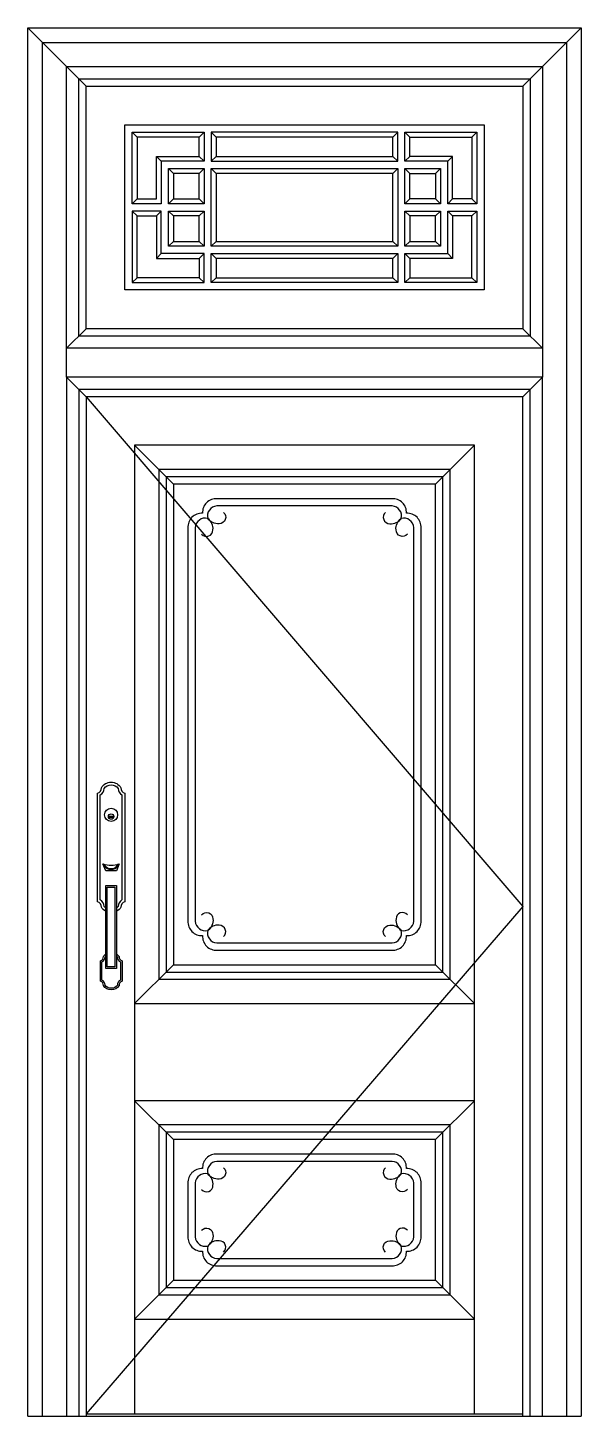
# Model space of a CAD drawing. Header units: metres. Extents: x -2345 to -1433, y 0 to 2288.
import ezdxf

# ---------------------------------------------------------------- set-up
doc = ezdxf.new("R2010")
doc.units = ezdxf.units.M
for name, color, linetype in [('2', 2, 'Continuous'), ('3', 3, 'Continuous'), ('7', 7, 'Continuous')]:
    doc.layers.add(name, color=color, linetype=linetype)

msp = doc.modelspace()

# ---------------------------------------------------------------- linework, layer by layer
at = {"layer": '2'}
msp.add_line((-2345.26, 0), (-1433.26, 0), dxfattribs=at)
at = {"layer": '3'}
for p, q in [((-2165.26, 2108), (-2173.26, 2116)), ((-2062.86, 2108), (-2054.86, 2116)), ((-2042.86, 2116), (-2034.86, 2108)), ((-1743.66, 2108), (-1735.66, 2116)), ((-1723.66, 2116), (-1715.66, 2108)), ((-1613.26, 2108), (-1605.26, 2116)), ((-2133.26, 2076), (-2125.26, 2068)), ((-2062.86, 2076), (-2054.86, 2068)), ((-2034.86, 2076), (-2042.86, 2068)), ((-1743.66, 2076), (-1735.66, 2068)), ((-1715.66, 2076), (-1723.66, 2068)), ((-1645.26, 2076), (-1653.26, 2068)), ((-2113.26, 2056), (-2105.26, 2048)), ((-2054.86, 2056), (-2062.86, 2048)), ((-2034.86, 2048), (-2042.86, 2056)), ((-1743.66, 2048), (-1735.66, 2056)), ((-1723.66, 2056), (-1715.66, 2048)), ((-1665.26, 2056), (-1673.26, 2048)), ((-2165.26, 2006), (-2173.26, 1998)), ((-2113.26, 1998), (-2105.26, 2006)), ((-2062.86, 2006), (-2054.86, 1998)), ((-1715.66, 2006), (-1723.66, 1998)), ((-1673.26, 2006), (-1665.26, 1998)), ((-1645.26, 2006), (-1653.26, 1998)), ((-1613.26, 2006), (-1605.26, 1998)), ((-2165.26, 1978), (-2173.26, 1986)), ((-2125.26, 1986), (-2133.26, 1978)), ((-2113.26, 1986), (-2105.26, 1978)), ((-2062.86, 1978), (-2054.86, 1986)), ((-1715.66, 1978), (-1723.66, 1986)), ((-1665.26, 1986), (-1673.26, 1978)), ((-1653.26, 1986), (-1645.26, 1978)), ((-1613.26, 1978), (-1605.26, 1986)), ((-1613.26, 1978), (-1605.26, 1986)), ((-2105.26, 1936), (-2113.26, 1928)), ((-2062.86, 1936), (-2054.86, 1928)), ((-2034.86, 1936), (-2042.86, 1928)), ((-1743.66, 1936), (-1735.66, 1928)), ((-1715.66, 1936), (-1723.66, 1928)), ((-1673.26, 1936), (-1665.26, 1928)), ((-2125.26, 1916), (-2133.26, 1908)), ((-2062.86, 1908), (-2054.86, 1916)), ((-2034.86, 1908), (-2042.86, 1916)), ((-1743.66, 1908), (-1735.66, 1916)), ((-1743.66, 1908), (-1735.66, 1916)), ((-1715.66, 1908), (-1723.66, 1916)), ((-1653.26, 1916), (-1645.26, 1908)), ((-2165.26, 1876), (-2173.26, 1868)), ((-2062.86, 1876), (-2054.86, 1868)), ((-2034.86, 1876), (-2042.86, 1868)), ((-1743.66, 1876), (-1735.66, 1868)), ((-1715.66, 1876), (-1723.66, 1868)), ((-1613.26, 1876), (-1605.26, 1868)), ((-1613.26, 1876), (-1605.26, 1868)), ((-2249.26, 1680), (-2281.26, 1712)), ((-1529.26, 1680), (-1497.26, 1712)), ((-2105.26, 1536), (-2169.26, 1600)), ((-1673.26, 1536), (-1609.26, 1600)), ((-2212.28, 989.05), (-2203.51, 989.05)), ((-2212.28, 987.26), (-2203.51, 987.26)), ((-2105.26, 744), (-2169.26, 680)), ((-1673.26, 744), (-1609.26, 680)), ((-2169.26, 520), (-2105.26, 455.98)), ((-1673.26, 455.98), (-1609.26, 520)), ((-2105.26, 224), (-2169.26, 160)), ((-1673.26, 224), (-1609.26, 160)), ((-2249.26, 4), (-1529.26, 4))]:
    msp.add_line(p, q, dxfattribs=at)
for points in [[(-1517.26, 2204), (-1517.26, 1780), (-2261.26, 1780), (-2261.26, 2204)], [(-2173.26, 1998), (-2173.26, 2116), (-2054.86, 2116), (-2054.86, 2068), (-2125.26, 2068), (-2125.26, 1998)], [(-2133.26, 2006), (-2133.26, 2076), (-2062.86, 2076), (-2062.86, 2108), (-2165.26, 2108), (-2165.26, 2006)], [(-2042.86, 2068), (-1735.66, 2068), (-1735.66, 2116), (-2042.86, 2116)], [(-2034.86, 2076), (-1743.66, 2076), (-1743.66, 2108), (-2034.86, 2108)], [(-1723.66, 2116), (-1605.26, 2116), (-1605.26, 1998), (-1653.26, 1998), (-1653.26, 2068), (-1723.66, 2068)], [(-1715.66, 2108), (-1613.26, 2108), (-1613.26, 2006), (-1645.26, 2006), (-1645.26, 2076), (-1715.66, 2076)], [(-2113.26, 1998), (-2113.26, 2056), (-2054.86, 2056), (-2054.86, 1998)], [(-2062.86, 2006), (-2062.86, 2048), (-2105.26, 2048), (-2105.26, 2006)], [(-2042.86, 2056), (-1735.66, 2056), (-1735.66, 1928), (-2042.86, 1928)], [(-2034.86, 1936), (-1743.66, 1936), (-1743.66, 2048), (-2034.86, 2048)], [(-1723.66, 2056), (-1665.26, 2056), (-1665.26, 1998), (-1723.66, 1998)], [(-1715.66, 2048), (-1673.26, 2048), (-1673.26, 2006), (-1715.66, 2006)], [(-2173.26, 1986), (-2173.26, 1868), (-2054.86, 1868), (-2054.86, 1916), (-2125.26, 1916), (-2125.26, 1986)], [(-2165.26, 1978), (-2133.26, 1978), (-2133.26, 1908), (-2062.86, 1908), (-2062.86, 1876), (-2165.26, 1876)], [(-2054.86, 1986), (-2054.86, 1928), (-2113.26, 1928), (-2113.26, 1986)], [(-2105.26, 1978), (-2105.26, 1936), (-2062.86, 1936), (-2062.86, 1978)], [(-1605.26, 1986), (-1605.26, 1868), (-1723.66, 1868), (-1723.66, 1916), (-1653.26, 1916), (-1653.26, 1986)], [(-1723.66, 1986), (-1665.26, 1986), (-1665.26, 1928), (-1723.66, 1928)], [(-1715.66, 1936), (-1673.26, 1936), (-1673.26, 1978), (-1715.66, 1978)], [(-1715.66, 1876), (-1613.26, 1876), (-1613.26, 1978), (-1645.26, 1978), (-1645.26, 1908), (-1715.66, 1908)], [(-2042.86, 1916), (-1735.66, 1916), (-1735.66, 1868), (-2042.86, 1868)], [(-2034.86, 1876), (-1743.66, 1876), (-1743.66, 1908), (-2034.86, 1908)], [(-2117.26, 732), (-1661.26, 732), (-1661.26, 1548), (-2117.26, 1548)], [(-2214.16, 740.65), (-2214.16, 871.94), (-2201.63, 871.94), (-2201.63, 740.65)], [(-2117.26, 212), (-1661.26, 212), (-1661.26, 468), (-2117.26, 468)]]:
    msp.add_lwpolyline(points, close=True, dxfattribs=at)
for points in [[(-1517.26, 0), (-1517.26, 1692), (-2261.26, 1692), (-2261.26, 0)], [(-2249.26, 1680), (-1529.26, 840), (-2249.26, 4)]]:
    msp.add_lwpolyline(points, dxfattribs=at)
for points in [[(-1745.26, 1512), (-2033.26, 1512, 0.45), (-2057.26, 1488, 0.45), (-2081.26, 1464), (-2081.26, 816, 0.45), (-2057.26, 792, 0.45), (-2033.26, 768), (-1745.26, 768, 0.45), (-1721.26, 792, 0.45), (-1697.26, 816), (-1697.26, 1464, 0.45), (-1721.26, 1488, 0.45), (-1745.26, 1512)], [(-2022.92, 1489.49, -0.7), (-2029.68, 1470.82, -0.27), (-2048.78, 1479.51)], [(-1755.61, 1489.49, 0.7), (-1748.84, 1470.82, 0.27), (-1729.75, 1479.51)], [(-2058.75, 1453.66, 0.7), (-2040.08, 1460.42, 0.27), (-2048.78, 1479.51)], [(-1719.77, 1453.66, -0.7), (-1738.44, 1460.42, -0.27), (-1729.75, 1479.51)], [(-2216.85, 837.44, -0.06), (-2219.46, 840.1, 0.26), (-2225.8, 850.79), (-2225.8, 1023.81, 0.26), (-2219.46, 1034.5, -0.5), (-2196.32, 1034.5, 0.26), (-2189.99, 1023.81), (-2189.99, 850.79, 0.26), (-2196.32, 840.1, -0.06), (-2198.94, 837.44, -0.06)], [(-2219.59, 909.6, 0.2), (-2211.26, 902.83), (-2204.52, 902.83, 0.2), (-2196.2, 909.6, 0.19)], [(-2058.75, 826.34, -0.7), (-2040.08, 819.58, -0.27), (-2048.78, 800.49)], [(-1719.77, 826.34, 0.7), (-1738.44, 819.58, 0.27), (-1729.75, 800.49)], [(-2022.92, 790.51, 0.7), (-2029.68, 809.18, 0.27), (-2048.78, 800.49)], [(-1755.61, 790.51, -0.7), (-1748.84, 809.18, -0.27), (-1729.75, 800.49)], [(-2198.94, 758.53, -0.04), (-2197.58, 756.93, 0.29), (-2192.51, 748.62), (-2192.51, 718.77, 0.29), (-2197.58, 710.46, -0.51), (-2217.88, 710.46, 0.29), (-2222.95, 718.77), (-2222.95, 748.62, 0.29), (-2217.88, 756.93, -0.03), (-2216.85, 758.19, -0.03)], [(-1745.26, 431.98), (-2033.26, 431.98, 0.45), (-2057.26, 407.98, 0.45), (-2081.26, 383.98), (-2081.26, 296, 0.45), (-2057.26, 272, 0.45), (-2033.26, 248), (-1745.26, 248, 0.45), (-1721.26, 272, 0.45), (-1697.26, 296), (-1697.26, 383.98, 0.45), (-1721.26, 407.98, 0.45), (-1745.26, 431.98)], [(-2058.75, 373.64, 0.7), (-2040.08, 380.41, 0.27), (-2048.78, 399.5)], [(-2022.92, 409.47, -0.7), (-2029.68, 390.81, -0.27), (-2048.78, 399.5)], [(-1755.61, 409.47, 0.7), (-1748.84, 390.81, 0.27), (-1729.75, 399.5)], [(-1719.77, 373.64, -0.7), (-1738.44, 380.41, -0.27), (-1729.75, 399.5)], [(-2058.75, 306.34, -0.7), (-2040.08, 299.58, -0.27), (-2048.78, 280.49)], [(-1719.77, 306.34, 0.7), (-1738.44, 299.58, 0.27), (-1729.75, 280.49)], [(-2022.92, 270.51, 0.7), (-2029.68, 289.18, 0.27), (-2048.78, 280.49)], [(-1755.61, 270.51, -0.7), (-1748.84, 289.18, -0.27), (-1729.75, 280.49)]]:
    msp.add_lwpolyline(points, format="xyb", dxfattribs=at)
for points in [[(-1729.75, 800.49, 0.47), (-1709.26, 815.53), (-1709.26, 1464.47, 0.47), (-1729.75, 1479.51, 0.47), (-1744.79, 1500), (-2033.73, 1500, 0.47), (-2048.78, 1479.51, 0.47), (-2069.26, 1464.47), (-2069.26, 815.53, 0.47), (-2048.78, 800.49, 0.47), (-2033.73, 780), (-1744.79, 780, 0.47)], [(-1729.75, 280.49, 0.47), (-1709.26, 295.53), (-1709.26, 384.46, 0.47), (-1729.75, 399.5, 0.47), (-1744.79, 419.98), (-2033.73, 419.98, 0.47), (-2048.78, 399.5, 0.47), (-2069.26, 384.46), (-2069.26, 295.53, 0.47), (-2048.78, 280.49, 0.47), (-2033.73, 260), (-1744.79, 260, 0.47)]]:
    msp.add_lwpolyline(points, format="xyb", close=True, dxfattribs=at)
msp.add_circle((-2207.89, 988.15), 4.48, dxfattribs=at)
at = {"layer": '7'}
for p, q in [((-2249.26, 2192), (-2345.26, 2288)), ((-1529.26, 2192), (-1433.26, 2288)), ((-2281.26, 1760), (-2249.26, 1792)), ((-1529.26, 1792), (-1497.26, 1760)), ((-2281.26, 1712), (-2281.26, 1760)), ((-1497.26, 1760), (-1497.26, 1712)), ((-2281.26, 1712), (-2281.26, 0)), ((-1497.26, 1712), (-2281.26, 1712)), ((-1497.26, 0), (-1497.26, 1712)), ((-2169.26, 1600), (-2169.26, 4)), ((-1609.26, 4), (-1609.26, 1600))]:
    msp.add_line(p, q, dxfattribs=at)
for points in [[(-2345.26, 0), (-2345.26, 2288), (-1433.26, 2288), (-1433.26, 0)], [(-2321.26, 0), (-2321.26, 2264), (-1457.26, 2264), (-1457.26, 0)], [(-1529.26, 0), (-1529.26, 1680), (-2249.26, 1680), (-2249.26, 0)]]:
    msp.add_lwpolyline(points, dxfattribs=at)
for points in [[(-1497.26, 2224), (-1497.26, 1760), (-2281.26, 1760), (-2281.26, 2224)], [(-1529.26, 2192), (-1529.26, 1792), (-2249.26, 1792), (-2249.26, 2192)], [(-1593.26, 2128), (-1593.26, 1856), (-2185.26, 1856), (-2185.26, 2128)], [(-2169.26, 680), (-1609.26, 680), (-1609.26, 1600), (-2169.26, 1600)], [(-2129.26, 720), (-1649.26, 720), (-1649.26, 1560), (-2129.26, 1560)], [(-2105.26, 744), (-1673.26, 744), (-1673.26, 1536), (-2105.26, 1536)], [(-2216.85, 737.97), (-2216.85, 874.63), (-2198.94, 874.63), (-2198.94, 737.97)], [(-2169.26, 160), (-1609.26, 160), (-1609.26, 520), (-2169.26, 520)], [(-2129.26, 200), (-1649.26, 200), (-1649.26, 480), (-2129.26, 480)], [(-2105.26, 224), (-1673.26, 224), (-1673.26, 456), (-2105.26, 456)], [(-2105.26, 224), (-1673.26, 224), (-1673.26, 455.98), (-2105.26, 455.98)]]:
    msp.add_lwpolyline(points, close=True, dxfattribs=at)
for points in [[(-2216.85, 832.11, -0.13), (-2224.01, 838.82, 0.39), (-2230.27, 847.77), (-2230.27, 1026.83, 0.39), (-2224.01, 1035.78, -0.56), (-2191.78, 1035.78, 0.39), (-2185.51, 1026.83), (-2185.51, 847.77, 0.39), (-2191.78, 838.82, -0.13), (-2198.94, 832.11, -0.13)], [(-2221.32, 910.1, 0.22), (-2211.45, 901.49), (-2204.33, 901.49, 0.22), (-2194.46, 910.1, 0.22)], [(-2198.94, 762.02, -0.1), (-2194.83, 757.66, 0.39), (-2189.82, 750.5), (-2189.82, 716.89, 0.39), (-2194.83, 709.73, -0.56), (-2220.62, 709.73, 0.39), (-2225.63, 716.89), (-2225.63, 750.5, 0.39), (-2220.62, 757.66, -0.09), (-2216.85, 761.78, -0.09)]]:
    msp.add_lwpolyline(points, format="xyb", dxfattribs=at)
msp.add_lwpolyline([(-2221.32, 910.1, 0.15), (-2194.46, 910.1), (-2198.94, 898.8), (-2216.85, 898.8)], format="xyb", close=True, dxfattribs=at)
msp.add_circle((-2207.89, 991.02), 10.74, dxfattribs=at)

doc.saveas('drawing.dxf')
